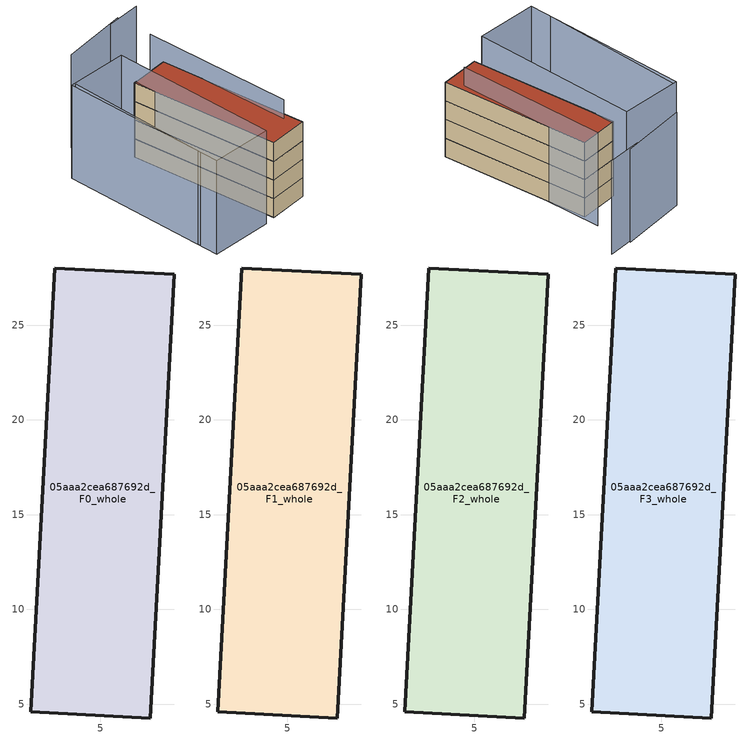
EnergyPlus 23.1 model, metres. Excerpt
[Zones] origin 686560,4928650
05aaa2cea687692d_F0_whole
 floor ground (EU_floor_Construction): 7.65,4.26 8.89,27.67 2.58,28.01 1.33,4.6 z0
 wall outside (EU_wall_Construction): 2.58,28.01 8.89,27.67 7.65,4.26 1.33,4.6 2.58,28.01 z0:3
05aaa2cea687692d_F1_whole
 floor to 05aaa2cea687692d_F0_whole (EU_floor_Construction): 7.65,4.26 8.89,27.67 2.58,28.01 1.33,4.6 z3
 wall outside (EU_wall_Construction): 2.58,28.01 8.89,27.67 7.65,4.26 1.33,4.6 2.58,28.01 z3:6
05aaa2cea687692d_F2_whole
 floor to 05aaa2cea687692d_F1_whole (EU_floor_Construction): 7.65,4.26 8.89,27.67 2.58,28.01 1.33,4.6 z6
 wall outside (EU_wall_Construction): 2.58,28.01 8.89,27.67 7.65,4.26 1.33,4.6 2.58,28.01 z6:9
05aaa2cea687692d_F3_whole
 floor to 05aaa2cea687692d_F2_whole (EU_floor_Construction): 7.65,4.26 8.89,27.67 2.58,28.01 1.33,4.6 z9
 wall outside (EU_wall_Construction): 2.58,28.01 8.89,27.67 7.65,4.26 1.33,4.6 2.58,28.01 z9:12
 roof outside (EU_roof_Construction): 8.89,27.67 7.65,4.26 1.33,4.6 2.58,28.01 z12
shading: -5.7,31.85 -9.68,8.95 / 6.87,6.83 9.56,30.28 / 14.05,35.61 8.53,35.96 / 10.35,36.04 -0.41,36.19 / -10.1,5.95 -6.33,32.03 / -6.33,32.03 3.28,30.64 / 3.28,30.64 -0.5,4.56 / -0.5,4.56 -10.1,5.95 z0:15
[Building]
EU S2 Campaign: North Axis=0; Terrain=City; Solar Distribution=FullExterior
[Site:Location]
Bologna: Latitude=44.5; Longitude=11.25; Time Zone=1; Elevation=37
[SizingPeriod:WeatherFileDays]
AnnualSizingPeriod: Begin Month=1; Begin Day of Month=1; End Month=12; End Day of Month=31; Day of Week for Start Day=Monday; Use Weather File Daylight Saving Period=No; Use Weather File Rain and Snow Indicators=No
[MATERIAL]
EU_InternalMass_Material: Roughness=MediumRough; Thickness=0.1; Conductivity=1; Density=1800; Specific Heat=900; Thermal Absorptance=0.9; Solar Absorptance=0.7; Visible Absorptance=0.7
[MATERIAL:NOMASS] Roughness=MediumRough; Thermal Absorptance=0.9; Solar Absorptance=0.7; Visible Absorptance=0.7
Name | Thermal Resistance
EU_wall_NoMass | 0.937881
EU_roof_NoMass | 0.548572
EU_floor_NoMass | 0.71348
[CONSTRUCTION]
EU_wall_Construction: EU_wall_NoMass
EU_roof_Construction: EU_roof_NoMass
EU_floor_Construction: EU_floor_NoMass
EU_InternalMass_Construction: EU_InternalMass_Material
[ZONE] Type=1; Multiplier=1; Ceiling Height=autocalculate; Volume=444.401; Floor Area=autocalculate; Part of Total Floor Area=Yes
05aaa2cea687692d_F0_whole; 05aaa2cea687692d_F1_whole; 05aaa2cea687692d_F2_whole; 05aaa2cea687692d_F3_whole
[INTERNALMASS] Construction=EU_InternalMass_Construction; Surface Area=148.134
Name | Zone or ZoneList
05aaa2cea687692d_F0_whole_EU_InternalMass | 05aaa2cea687692d_F0_whole
05aaa2cea687692d_F1_whole_EU_InternalMass | 05aaa2cea687692d_F1_whole
05aaa2cea687692d_F2_whole_EU_InternalMass | 05aaa2cea687692d_F2_whole
05aaa2cea687692d_F3_whole_EU_InternalMass | 05aaa2cea687692d_F3_whole
[OTHEREQUIPMENT] Fuel Type=Electricity; Design Level Calculation Method=Watts/Area; Power per Zone Floor Area=1; Fraction Latent=0; Fraction Radiant=0; Fraction Lost=0; Carbon Dioxide Generation Rate=0; EndUse Subcategory=EU_Step8_InternalGains
Name | Zone or ZoneList or Space or SpaceList | Schedule
EU_Step8_InternalGain_05aaa2cea687692d_F0_whole_f000 | 05aaa2cea687692d_F0_whole | EU_Step8_GainSchedule_05aaa2cea687692d_F0_whole_f000
EU_Step8_InternalGain_05aaa2cea687692d_F1_whole_f000 | 05aaa2cea687692d_F1_whole | EU_Step8_GainSchedule_05aaa2cea687692d_F1_whole_f000
EU_Step8_InternalGain_05aaa2cea687692d_F2_whole_f000 | 05aaa2cea687692d_F2_whole | EU_Step8_GainSchedule_05aaa2cea687692d_F2_whole_f000
EU_Step8_InternalGain_05aaa2cea687692d_F3_whole_f000 | 05aaa2cea687692d_F3_whole | EU_Step8_GainSchedule_05aaa2cea687692d_F3_whole_f000
[ZONEVENTILATION:DESIGNFLOWRATE] Schedule=EU_AlwaysOn; Design Flow Rate Calculation Method=AirChanges/Hour; Air Changes per Hour=0.687892; Ventilation Type=Natural; Fan Pressure Rise=0; Fan Total Efficiency=1; Constant Term Coefficient=1; Temperature Term Coefficient=0; Velocity Term Coefficient=0; Velocity Squared Term Coefficient=0; Minimum Indoor Temperature=-100; Maximum Indoor Temperature=100; Delta Temperature=-100; Minimum Outdoor Temperature=-100; Maximum Outdoor Temperature=100; Maximum Wind Speed=40
Name | Zone or ZoneList or Space or SpaceList
EU_ConstantAir_05aaa2cea687692d_F0_whole | 05aaa2cea687692d_F0_whole
EU_ConstantAir_05aaa2cea687692d_F1_whole | 05aaa2cea687692d_F1_whole
EU_ConstantAir_05aaa2cea687692d_F2_whole | 05aaa2cea687692d_F2_whole
EU_ConstantAir_05aaa2cea687692d_F3_whole | 05aaa2cea687692d_F3_whole
[HVACTEMPLATE:THERMOSTAT] Constant Heating Setpoint=20; Constant Cooling Setpoint=50
EU_HeatOnly_05aaa2cea687692d_F0_whole; EU_HeatOnly_05aaa2cea687692d_F1_whole; EU_HeatOnly_05aaa2cea687692d_F2_whole; EU_HeatOnly_05aaa2cea687692d_F3_whole
[HVACTEMPLATE:ZONE:IDEALLOADSAIRSYSTEM] System Availability Schedule=EU_AlwaysOn; Maximum Heating Supply Air Temperature=50; Minimum Cooling Supply Air Temperature=13; Maximum Heating Supply Air Humidity Ratio=0.0156; Minimum Cooling Supply Air Humidity Ratio=0.0077; Heating Limit=NoLimit; Cooling Limit=NoLimit; Heating Availability Schedule=EU_AlwaysOn; Cooling Availability Schedule=EU_CoolingOff; Dehumidification Control Type=ConstantSensibleHeatRatio; Cooling Sensible Heat Ratio=0.7; Dehumidification Setpoint=60; Humidification Control Type=None; Humidification Setpoint=30; Outdoor Air Method=None; Outdoor Air Flow Rate per Person=0.00944; Outdoor Air Flow Rate per Zone Floor Area=0; Outdoor Air Flow Rate per Zone=0; Demand Controlled Ventilation Type=None; Outdoor Air Economizer Type=NoEconomizer; Heat Recovery Type=None; Sensible Heat Recovery Effectiveness=0.7; Latent Heat Recovery Effectiveness=0.65
Name | Template Thermostat
05aaa2cea687692d_F0_whole | EU_HeatOnly_05aaa2cea687692d_F0_whole
05aaa2cea687692d_F1_whole | EU_HeatOnly_05aaa2cea687692d_F1_whole
05aaa2cea687692d_F2_whole | EU_HeatOnly_05aaa2cea687692d_F2_whole
05aaa2cea687692d_F3_whole | EU_HeatOnly_05aaa2cea687692d_F3_whole
[SIZING:ZONE] Zone Cooling Design Supply Air Temperature Input Method=SupplyAirTemperature; Zone Cooling Design Supply Air Temperature=13; Zone Heating Design Supply Air Temperature Input Method=SupplyAirTemperature; Zone Heating Design Supply Air Temperature=50; Zone Cooling Design Supply Air Humidity Ratio=0.008; Zone Heating Design Supply Air Humidity Ratio=0.008; Cooling Design Air Flow Method=DesignDay; Cooling Design Air Flow Rate=0; Cooling Minimum Air Flow per Zone Floor Area=0.000762; Cooling Minimum Air Flow=0; Cooling Minimum Air Flow Fraction=0.2; Heating Design Air Flow Method=DesignDay; Heating Design Air Flow Rate=0; Heating Maximum Air Flow per Zone Floor Area=0.002032; Heating Maximum Air Flow=0.141576; Heating Maximum Air Flow Fraction=0.3; Account for Dedicated Outdoor Air System=No; Dedicated Outdoor Air System Control Strategy=NeutralSupplyAir; Dedicated Outdoor Air Low Setpoint Temperature for Design=autosize; Dedicated Outdoor Air High Setpoint Temperature for Design=autosize; Zone Load Sizing Method=Sensible Load Only No Latent Load; Zone Latent Cooling Design Supply Air Humidity Ratio Input Method=HumidityRatioDifference; Zone Cooling Design Supply Air Humidity Ratio Difference=0.005; Zone Latent Heating Design Supply Air Humidity Ratio Input Method=HumidityRatioDifference; Zone Humidification Design Supply Air Humidity Ratio Difference=0.005
05aaa2cea687692d_F0_whole; 05aaa2cea687692d_F1_whole; 05aaa2cea687692d_F2_whole; 05aaa2cea687692d_F3_whole
[SCHEDULE:CONSTANT]
Name | Hourly Value
EU_AlwaysOn | 1
EU_CoolingOff | 0
[SCHEDULE:FILE] Column Number=1; Rows to Skip at Top=0; Number of Hours of Data=8760; Column Separator=Comma; Interpolate to Timestep=No; Minutes per Item=60; Adjust Schedule for Daylight Savings=Yes
Name | File
EU_Step8_GainSchedule_05aaa2cea687692d_F0_whole_f000 | ../../schedules/05aaa2cea687692d/05aaa2cea687692d_F0_whole_f000_gain.csv
EU_Step8_GainSchedule_05aaa2cea687692d_F1_whole_f000 | ../../schedules/05aaa2cea687692d/05aaa2cea687692d_F1_whole_f000_gain.csv
EU_Step8_GainSchedule_05aaa2cea687692d_F2_whole_f000 | ../../schedules/05aaa2cea687692d/05aaa2cea687692d_F2_whole_f000_gain.csv
EU_Step8_GainSchedule_05aaa2cea687692d_F3_whole_f000 | ../../schedules/05aaa2cea687692d/05aaa2cea687692d_F3_whole_f000_gain.csv
